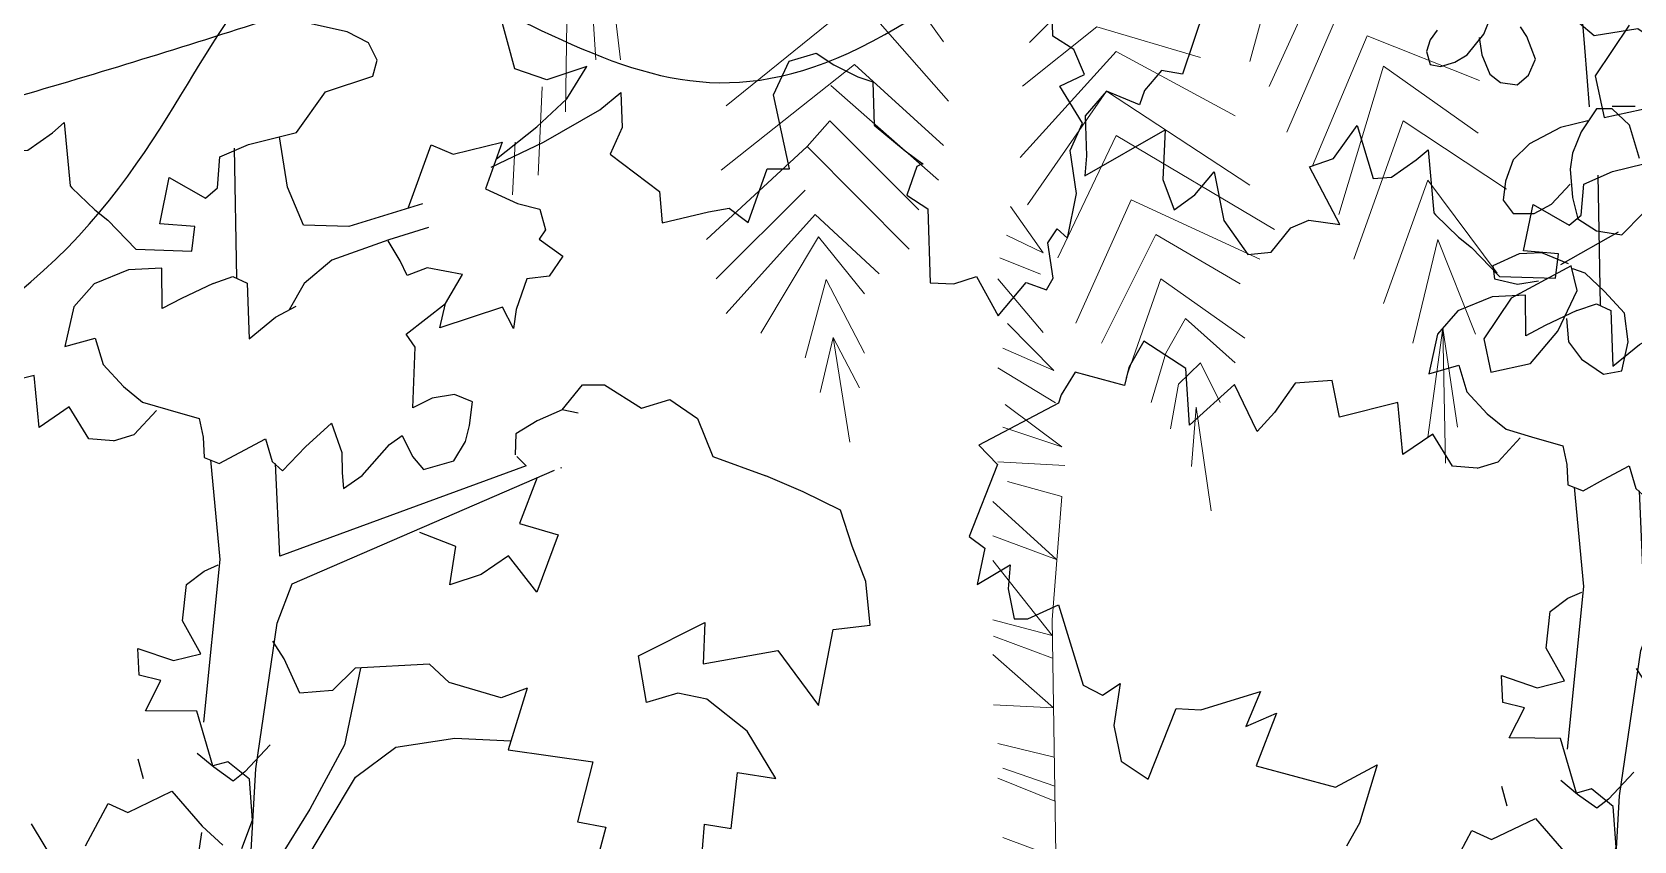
# Model space of a CAD drawing. Header units: metres. Extents: x 10 to 239, y 2 to 253.
# Drawn here: x 59.08 to 65.14, y 232.85 to 235.91 of the extents above; entities that cross this region are included whole.
import ezdxf

# ---------------------------------------------------------------- set-up
doc = ezdxf.new("R2010")
doc.units = ezdxf.units.M
doc.header["$MEASUREMENT"] = 0
doc.layers.add('1', color=7, linetype='Continuous')
doc.layers.add('bloques ARBOLES', color=7, linetype='Continuous', true_color=0xb8d897)

# ---------------------------------------------------------------- blocks, each defined once
blk = doc.blocks.new('arbolote')
at = {"layer": 'bloques ARBOLES'}
for p, q in [((1.6265, 4.1501), (1.6225, 4.1504)), ((2.5393, 4.0606), (2.3979, 4.1211)), ((2.6799, 3.9902), (2.5393, 4.0606)), ((2.7244, 3.8541), (2.6799, 3.9902)), ((2.776, 3.7203), (2.7244, 3.8541)), ((2.7933, 3.5555), (2.776, 3.7203)), ((1.9162, 3.4399), (2.1667, 3.5656)), ((2.1667, 3.5656), (2.1606, 3.4087)), ((2.5977, 3.251), (2.6525, 3.5393)), ((2.6525, 3.5393), (2.7933, 3.5555)), ((2.1606, 3.4087), (2.4437, 3.459)), ((2.4437, 3.459), (2.5977, 3.251)), ((1.9464, 3.2631), (1.9162, 3.4399)), ((1.4948, 3.3175), (1.4226, 3.0834)), ((2.0648, 3.2982), (1.9464, 3.2631)), ((2.1745, 3.2751), (2.0648, 3.2982)), ((2.3279, 3.1549), (2.1745, 3.2751)), ((2.4354, 2.9747), (2.3279, 3.1549)), ((0.8454, 2.9808), (0.9982, 3.0937)), ((0.9982, 3.0937), (1.2211, 3.128)), ((1.2211, 3.128), (1.4332, 3.1178)), ((1.4226, 3.0834), (1.7436, 3.0389)), ((1.7436, 3.0389), (1.6859, 2.8107)), ((0.6315, 2.6221), (0.8454, 2.9808)), ((2.2665, 2.7865), (2.2909, 2.9976)), ((2.2909, 2.9976), (2.4354, 2.9747)), ((1.6859, 2.8107), (1.7928, 2.7908)), ((1.7928, 2.7908), (1.7062, 2.4664)), ((2.1532, 2.6455), (2.1662, 2.8018)), ((2.1662, 2.8018), (2.2665, 2.7865))]:
    blk.add_line(p, q, dxfattribs=at)
for points in [[(1.3582, 5.2888), (1.5573, 5.3838), (1.7696, 5.5057), (1.8488, 5.5718), (1.8547, 5.4389), (1.8085, 5.3381), (1.995, 5.1972), (2.006, 5.0778), (2.1808, 5.1191), (2.2586, 5.1335), (2.3308, 5.0788), (2.4034, 5.2819), (2.487, 5.2819), (2.4266, 5.5628), (2.486, 5.6904), (2.589, 5.7197), (2.6551, 5.6764), (2.7459, 5.63), (2.8031, 5.6113), (2.8075, 5.4476), (2.9249, 5.3503), (2.9935, 5.2998), (2.9907, 5.303), (2.9688, 5.2909), (2.9319, 5.1824), (3.0113, 5.131), (3.0191, 4.8515), (3.1093, 4.847), (3.1953, 4.8747), (3.2776, 4.7255), (3.3827, 4.8522), (3.4601, 4.8249), (3.4846, 4.8687), (3.4648, 5.0028), (3.5001, 5.0556), (3.539, 5.0206), (3.5739, 5.189), (3.5495, 5.3513), (3.5959, 5.4551), (3.5099, 5.5946), (3.6042, 5.6396), (3.5632, 5.7336), (3.4838, 5.785), (3.4814, 5.8759)], [(-1.1014, 5.9904), (-1.1846, 5.7433), (-1.2641, 5.7569), (-1.3291, 5.6816), (-1.3476, 5.6273), (-1.4727, 5.6795), (-1.5532, 5.5856), (-1.5488, 5.4348), (-1.5551, 5.3587), (-1.2508, 5.5327), (-1.2594, 5.3451), (-1.2171, 5.2301), (-1.1388, 5.2864), (-1.0658, 5.3739), (-1.0283, 5.1896), (-0.9384, 5.0606), (-0.8499, 5.0702), (-0.7756, 5.1617), (-0.7075, 5.1909), (-0.5903, 5.1742), (-0.7047, 5.3928), (-0.6145, 5.4242), (-0.5244, 5.5492), (-0.4643, 5.349), (-0.3943, 5.3532), (-0.3012, 5.4192), (-0.3012, 5.4192), (-0.2562, 5.4573), (-0.2341, 5.2184), (-0.2278, 5.2109), (-0.1411, 5.1271), (-0.0915, 5.0881), (0.0139, 4.9778), (0.2264, 4.9712), (0.2371, 5.0639), (0.1056, 5.0748), (0.141, 5.2501), (0.2779, 5.172), (0.3229, 5.2102), (0.3327, 5.3279), (0.4411, 5.3747), (0.6221, 5.4194), (0.7325, 5.5736), (0.9116, 5.6325), (0.9277, 5.6939), (0.8942, 5.7594), (0.814, 5.8009), (0.6604, 5.8345)], [(1.3783, 5.3202), (1.5312, 5.4418), (1.6445, 5.5469), (1.7204, 5.6701), (1.5699, 5.6198), (1.4478, 5.6608), (1.357, 5.996), (1.2278, 6.0834), (1.3223, 6.2498), (1.3987, 6.2823)], [(0.0964, 6.1142), (0.2592, 5.9854), (0.3721, 5.8898), (0.5371, 5.9159), (0.6604, 5.8345)], [(1.0987, 5.1499), (0.8198, 5.0644), (0.6488, 5.0686), (0.5881, 5.2131), (0.5583, 5.4036)], [(0.3859, 5.3609), (0.395, 4.8684)], [(1.0442, 5.1332), (1.1312, 5.3733), (1.2149, 5.3385), (1.4009, 5.3828), (1.3375, 5.2068), (1.4584, 5.151), (1.5433, 5.13), (1.5647, 5.0516), (1.5408, 5.0157), (1.63, 4.9522)], [(1.1222, 5.0603), (0.972, 5.014), (0.7565, 4.9372), (0.6515, 4.8483), (0.594, 4.7487)], [(0.307, 4.849), (0.1867, 4.7922), (0.1138, 4.7534), (0.1126, 4.9069), (-0.0135, 4.9004), (-0.1433, 4.8474), (-0.2203, 4.7602), (-0.2537, 4.6095), (-0.1394, 4.6419), (-0.1089, 4.5418), (-0.0321, 4.4587), (0.0397, 4.4), (0.1349, 4.3712), (0.2537, 4.3375), (0.2687, 4.2665), (0.2733, 4.1895), (0.3302, 4.1668), (0.4074, 4.2092), (0.5053, 4.2609), (0.53, 4.1752), (0.569, 4.1401), (0.6561, 4.2305), (0.7541, 4.3199), (0.7938, 4.2091), (0.7944, 4.1324), (0.8004, 4.0721), (0.8702, 4.1221), (0.9745, 4.239), (1.0222, 4.2738), (1.0614, 4.1939), (1.1022, 4.1447), (1.2174, 4.177), (1.2613, 4.2501), (1.2773, 4.3115), (1.2877, 4.4012), (1.2202, 4.4278), (1.1354, 4.4139), (1.0627, 4.3781), (1.0708, 4.6074), (1.0369, 4.6561), (1.186, 4.7722), (1.2509, 4.8823), (1.1165, 4.9074), (1.0414, 4.8788), (1.0141, 4.9338), (0.9687, 5.0103)], [(1.6302, 4.9525), (1.578, 4.8762), (1.4935, 4.8662), (1.4531, 4.7501), (1.4431, 4.6782), (1.401, 4.7584), (1.1644, 4.6804), (1.186, 4.7722)], [(0.307, 4.849), (0.3818, 4.8746), (0.4355, 4.8493), (0.4429, 4.6385), (0.5433, 4.7208), (0.6205, 4.7632)], [(-0.0701, 4.2527), (-0.164, 4.2605), (-0.2377, 4.3811), (-0.3517, 4.3039), (-0.3702, 4.5007), (-0.5909, 4.4453), (-0.6183, 4.584), (-0.7585, 4.5747), (-0.8375, 4.4627), (-0.9031, 4.3914), (-0.989, 4.5688), (-1.1591, 4.4156), (-1.1722, 4.6298), (-1.3309, 4.7336), (-1.388, 4.6337), (-1.4046, 4.5654), (-1.5917, 4.6158), (-1.6446, 4.5295), (-1.6542, 4.4984), (-1.9562, 4.3392), (-1.8855, 4.2666), (-1.9918, 3.9936), (-1.9326, 3.9498), (-1.9619, 3.8128), (-1.8373, 3.8862), (-1.8448, 3.7961), (-1.8223, 3.6827), (-1.7705, 3.6824), (-1.6546, 3.7356), (-1.5613, 3.4311), (-1.4877, 3.3941), (-1.4213, 3.4374), (-1.4444, 3.279), (-1.4444, 3.279), (-1.4177, 3.1443), (-1.3148, 3.076), (-1.209, 3.3431), (-1.1158, 3.3384), (-0.89, 3.4074), (-0.89, 3.4074), (-0.9457, 3.2755), (-0.83, 3.3257), (-0.9063, 3.1259), (-0.6063, 3.0452), (-0.4489, 3.1298), (-0.5159, 2.9093), (-0.565, 2.8217)], [(-0.3823, 2.8036), (-0.2411, 2.5718)], [(-0.1761, 2.7198), (-0.09, 2.881), (-0.0162, 2.847), (0.1508, 2.9268), (0.2654, 2.7948), (0.343, 2.7226)], [(0.4157, 2.7097), (0.4555, 2.8179), (0.4444, 2.9722), (0.3622, 3.0388), (0.3051, 3.0226), (0.3051, 3.0226), (0.2456, 3.2297), (0.0506, 3.2319), (0.1088, 3.3456), (0.0268, 3.3663), (0.0213, 3.4674), (0.1569, 3.4213), (0.2606, 3.4475), (0.1903, 3.5719), (0.2057, 3.71), (0.2726, 3.7603), (0.3263, 3.7837)], [(1.6268, 4.3702), (1.7043, 4.4644), (1.7879, 4.4644), (1.927, 4.3762), (2.0343, 4.4091), (2.14, 4.3377), (2.1977, 4.1934), (2.3979, 4.1211)], [(-0.0701, 4.2527), (0.0086, 4.2771), (0.0928, 4.3677)], [(1.6885, 4.3581), (1.6268, 4.3702), (1.5327, 4.3292), (1.452, 4.2801), (1.4493, 4.1996)], [(1.4557, 4.1934), (1.4917, 4.1583)], [(0.2964, 4.1806), (0.332, 3.8041), (0.2701, 3.1888)], [(0.8648, 3.3933), (0.8038, 3.1028), (0.6721, 2.8597), (0.4385, 2.4807), (0.4686, 3.012), (0.5491, 3.5631), (0.6062, 3.7117), (1.5979, 4.1425)], [(1.4917, 4.1583), (0.5591, 3.8172), (0.5433, 4.1671)], [(1.5329, 4.1142), (1.4657, 3.9403), (1.6125, 3.8973), (1.5318, 3.6809), (1.4247, 3.8182), (1.3212, 3.7471), (1.2025, 3.7082), (1.2254, 3.8527), (1.0893, 3.9058)], [(1.4948, 3.3175), (1.3971, 3.2807), (1.1998, 3.3389), (1.1258, 3.4078), (0.8447, 3.3922), (0.7581, 3.3087), (0.6347, 3.298), (0.5758, 3.4284), (0.5325, 3.4947)], [(0.5225, 3.1024), (0.4268, 3.0004), (0.3829, 2.9657), (0.3091, 3.0176), (0.2463, 3.0703)], [(0.0435, 2.9738), (0.0233, 3.0478)], [(0.2634, 2.7711), (0.1779, 2.1955)]]:
    blk.add_lwpolyline(points, dxfattribs=at)
blk = doc.blocks.new('A$C3F3B40B0')
at = {"layer": 'bloques ARBOLES'}
for p, q in [((86, 594.1), (95.3, 616.7)), ((150.9, 590.8), (141.6, 605.4)), ((305.3, 608.1), (254, 531.4)), ((5.3, 586), (0, 568.2)), ((15.9, 600.5), (5.3, 586)), ((60.9, 563.4), (86, 594.1)), ((79.4, 589.2), (83.4, 563.4)), ((164.1, 556.9), (150.9, 590.8)), ((0, 568.2), (5.3, 548.8)), ((42.3, 552.1), (60.9, 563.4)), ((83.4, 563.4), (95.3, 534.3)), ((153.5, 532.7), (164.1, 556.9)), ((5.3, 548.8), (21.2, 545.6)), ((21.2, 545.6), (42.3, 552.1)), ((95.3, 534.3), (111.2, 521.3)), ((136.3, 518.1), (153.5, 532.7)), ((254, 531.4), (267.3, 468.7)), ((111.2, 521.3), (136.3, 518.1)), ((267.3, 468.7), (341.7, 484.9)), ((279.3, 485.8), (314, 485.8)), ((242.9, 463.6), (201.6, 453.5)), ((256.1, 481.8), (233, 447.4)), ((279.3, 481.8), (256.1, 481.8)), ((305.8, 457.5), (279.3, 481.8)), ((201.6, 453.5), (155.2, 429.2)), ((233, 447.4), (219.8, 415.1)), ((320.7, 407), (305.8, 457.5)), ((155.2, 429.2), (130.4, 405)), ((219.8, 415.1), (216.4, 390.8)), ((130.4, 405), (118.8, 372.7)), ((216.4, 390.8), (219.8, 348.4)), ((118.8, 372.7), (115.5, 344.4)), ((188.3, 338.3), (216.4, 368.6)), ((115.5, 344.4), (130.4, 324.2)), ((161.9, 324.2), (188.3, 338.3)), ((219.8, 348.4), (228, 316.1)), ((130.4, 324.2), (161.9, 324.2)), ((228, 316.1), (256.1, 297.9)), ((294.2, 291.9), (325.6, 324.2)), ((288.5, 296.1), (201.7, 246.9)), ((256.1, 297.9), (294.2, 291.9)), ((139.4, 263.2), (99.7, 245.4)), ((99.7, 245.4), (102.3, 226)), ((217.5, 245.4), (127.5, 196.9)), ((173.8, 264.8), (139.4, 263.2)), ((213.5, 248.6), (173.8, 264.8)), ((226.7, 208.2), (217.5, 245.4)), ((102.3, 226), (136.7, 217.9)), ((136.7, 217.9), (168.5, 222.8)), ((238.6, 234.1), (220.1, 240.6)), ((267.8, 206.6), (238.6, 234.1)), ((127.5, 196.9), (86.4, 135.5)), ((197.6, 146.8), (226.7, 208.2)), ((298.2, 174.3), (267.8, 206.6)), ((303.5, 130.7), (298.2, 174.3)), ((156.6, 98.3), (197.6, 146.8)), ((210.8, 166.2), (213.5, 130.7)), ((86.4, 135.5), (97, 85.4)), ((213.5, 130.7), (233.3, 104.8)), ((294.2, 87), (303.5, 130.7)), ((97, 85.4), (156.6, 98.3)), ((233.3, 104.8), (266.4, 82.2)), ((266.4, 82.2), (294.2, 87))]:
    blk.add_line(p, q, dxfattribs=at)
blk = doc.blocks.new('Palm2-e')
at = {"layer": 'bloques ARBOLES', "lineweight": 5}
for p, q in [((-1.5247, 2.2945), (-1.5794, 2.7496)), ((-0.5456, 2.7001), (-0.3021, 2.3635)), ((0.9691, 2.7001), (0.8565, 2.2886)), ((-1.6387, 2.6265), (-1.6178, 2.2945)), ((0.0228, 2.3602), (0.2595, 2.6011)), ((0.93, 2.1942), (1.1006, 2.5705)), ((-0.6387, 2.5132), (-1.125, 2.1207)), ((-1.7324, 2.0985), (-1.7279, 2.4384)), ((-0.2832, 2.1389), (-0.5417, 2.4319)), ((0.9964, 2.0217), (1.1963, 2.4833)), ((0.277, 2.4195), (-0.0032, 2.1955)), ((0.277, 2.4195), (0.6696, 2.3043)), ((1.0941, 1.8941), (1.2998, 2.3856)), ((1.2998, 2.3856), (1.7256, 2.217)), ((0.3512, 2.3264), (-0.0124, 1.9247)), ((0.8005, 2.0829), (0.3512, 2.3264)), ((-1.6178, 2.2945), (-1.6178, 2.2945)), ((-1.1439, 1.8772), (-0.6387, 2.2769)), ((-0.6387, 2.2769), (-0.3021, 1.9709)), ((1.3617, 2.2704), (1.193, 1.7092)), ((1.7204, 2.0171), (1.3617, 2.2704)), ((-1.8216, 2.1923), (-1.8359, 1.8589)), ((-0.321, 1.8401), (-0.7292, 2.1975)), ((0.015, 1.7463), (0.3141, 2.1766)), ((0.3141, 2.1766), (0.8565, 1.8212)), ((-0.819, 1.9664), (-0.7324, 2.0647)), ((-0.7324, 2.0647), (-0.3958, 1.7274)), ((1.2497, 1.5406), (1.4365, 2.0647)), ((1.4365, 2.0647), (1.8278, 1.8056)), ((0.3512, 2.008), (0.1305, 1.5451)), ((0.9502, 1.6532), (0.3512, 2.008)), ((-1.9238, 1.9833), (-1.9329, 1.7841)), ((-0.819, 1.9664), (-1.1999, 1.6155)), ((-0.4329, 1.5783), (-0.819, 1.9664)), ((1.3617, 1.3726), (1.5296, 1.8401)), ((1.5296, 1.8401), (1.792, 1.4878)), ((-1.1627, 1.4657), (-0.8262, 1.8023)), ((0.1976, 1.2984), (0.4079, 1.7652)), ((0.4079, 1.7652), (0.8942, 1.5406)), ((-1.125, 1.3349), (-0.7884, 1.7092)), ((-0.7884, 1.7092), (-0.5456, 1.4846)), ((0.0746, 1.5647), (-0.0488, 1.7398)), ((-0.9941, 1.26), (-0.776, 1.6246)), ((-0.776, 1.6246), (-0.6016, 1.4097)), ((-0.0638, 1.6317), (0.0746, 1.5647)), ((0.2953, 1.2229), (0.501, 1.6343)), ((0.501, 1.6343), (0.8193, 1.4468)), ((1.4736, 1.2229), (1.5674, 1.6155)), ((1.5674, 1.6155), (1.7106, 1.2567)), ((-0.0892, 1.5451), (0.0641, 1.4833)), ((-0.7467, 1.4638), (-0.8262, 1.1669)), ((-0.6016, 1.1851), (-0.7467, 1.4638)), ((-0.097, 1.4657), (0.0746, 1.2626)), ((0.389, 1.092), (0.5199, 1.4657)), ((0.5199, 1.4657), (0.8376, 1.2411)), ((-0.0599, 1.2977), (0.1149, 1.1194)), ((0.5387, 1.1851), (0.6136, 1.316)), ((0.6136, 1.316), (0.8005, 1.148)), ((1.5863, 1.2789), (1.5296, 0.8674)), ((1.5863, 1.2789), (1.6423, 0.9045)), ((1.5863, 1.2789), (1.5973, 0.7691)), ((-0.72, 1.2437), (-0.7695, 1.0354)), ((-0.6575, 0.8485), (-0.72, 1.2437)), ((-0.72, 1.2437), (-0.6198, 1.0543)), ((-0.0781, 1.204), (0.1149, 1.1194)), ((0.4828, 0.9983), (0.5387, 1.1851)), ((-0.097, 1.1291), (0.1208, 0.9963)), ((0.6696, 1.148), (0.5869, 1.0673)), ((0.7445, 0.9983), (0.6696, 1.148)), ((0.5869, 1.0673), (0.5563, 0.898)), ((-0.0697, 0.9905), (0.1455, 0.8309)), ((0.654, 0.9807), (0.6351, 0.7561)), ((0.71, 0.5881), (0.654, 0.9807)), ((0.1455, 0.8309), (-0.0781, 0.9045)), ((0.1566, 0.7593), (-0.097, 0.7737)), ((-0.0599, 0.6988), (0.1455, 0.6428)), ((-0.1159, 0.6239), (0.1247, 0.4039)), ((0.1084, 0.1753), (0.1455, 0.6428)), ((-0.1159, 0.4931), (0.1247, 0.4039)), ((-0.1159, 0.4), (0.1084, 0.1168)), ((-0.1159, 0.1753), (0.1084, 0.1168)), ((0.1273, -1.0219), (0.1084, 0.1753)), ((-0.1133, 0.1135), (0.1104, 0.0302)), ((0.113, -0.1573), (-0.1159, 0.0445)), ((-0.1133, -0.1463), (0.113, -0.1573)), ((-0.097, -0.2921), (0.1162, -0.3442)), ((-0.097, -0.4236), (0.1182, -0.5102)), ((0.1182, -0.4542), (-0.0781, -0.3859)), ((0.1214, -0.7224), (-0.0781, -0.6476))]:
    blk.add_line(p, q, dxfattribs=at)

msp = doc.modelspace()

# ---------------------------------------------------------------- linework, layer by layer
at = {"layer": '1'}
for points, degree in [([(51.71741, 233.36448), (51.62893, 234.27637), (52.61989, 234.3831), (52.86645, 233.33198), (55.14711, 233.61501), (56.30699, 235.16441), (56.83815, 233.84255), (59.50856, 234.89398), (59.88796, 236.60589), (61.25379, 235.68492), (62.30527, 235.61992), (64.57275, 237.96372), (64.78553, 238.10013), (64.97413, 235.62371)], 3), ([(45.12453, 234.04891), (56.84838, 233.80169), (64.68579, 237.92799)], 2)]:
    msp.add_open_spline(points, degree=degree, dxfattribs=at)

# ---------------------------------------------------------------- block references
for p in [(59.46113, 230.10684), (64.62072, 230.00393)]:
    msp.add_blockref('arbolote', p)
at = {"layer": 'bloques ARBOLES', "color": 2, "xscale": 0.0025121894011627, "yscale": 0.0025121894011627, "zscale": 0.0025121894011627}
msp.add_blockref('A$C3F3B40B0', (64.35904, 234.40577), dxfattribs=at)
at = {"layer": 'bloques ARBOLES'}
msp.add_blockref('Palm2-e', (62.83386, 233.50679), dxfattribs=at)

doc.saveas('drawing.dxf')
